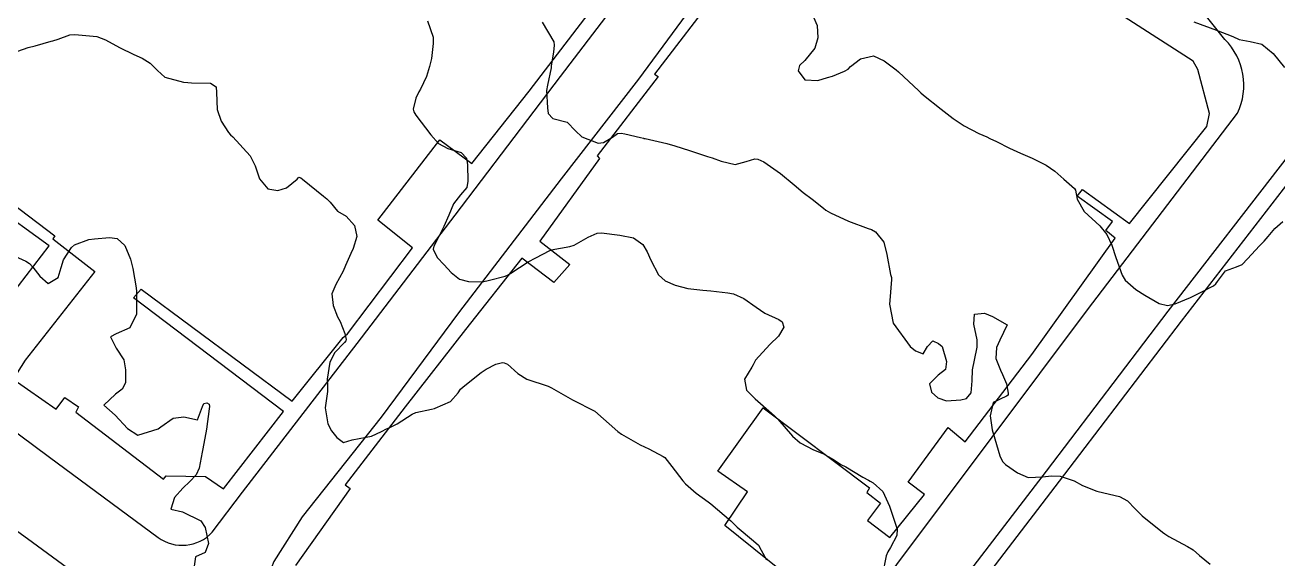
# Model space of a CAD drawing. Header units: metres. Extents: x 292545 to 299085, y 7450245 to 7463078.
# Drawn here: x 297910.9 to 298020.6, y 7452169.2 to 7452215.9 of the extents above; entities that cross this region are included whole.
import ezdxf

# ---------------------------------------------------------------- set-up
doc = ezdxf.new("R2010")
doc.units = ezdxf.units.M
for name, color, linetype in [('Area Verde e Lazer', 94, 'Continuous'), ('Curvas de Nivel 1m', 11, 'Continuous'), ('Curvas de Nivel 5m', 15, 'Continuous'), ('Edificações', 30, 'Continuous'), ('Vias Primárias', 230, 'Continuous')]:
    doc.layers.add(name, color=color, linetype=linetype)

msp = doc.modelspace()

# ---------------------------------------------------------------- linework, layer by layer
at = {"layer": 'Area Verde e Lazer'}
msp.add_lwpolyline([(297985.26, 7452145.01), (298003.13, 7452154.67), (298023.37, 7452165.67), (298043.44, 7452176.82, 0.492846), (298043.05, 7452196.11), (298029.52, 7452204.1, 0.32389), (298022.52, 7452203.45), (298012.08, 7452189.98), (298001.42, 7452175.98), (297991.73, 7452163.32), (297983.65, 7452152.77), (297981.58, 7452149.81, 0.667779)], format="xyb", close=True, dxfattribs=at)
at = {"layer": 'Curvas de Nivel 1m', "flags": 128}
for points, elevation in [([(297946.12, 7452216.28), (297946.6, 7452214.84), (297946.61, 7452214.28), (297946.45, 7452212.97), (297946.29, 7452212.28), (297946.02, 7452211.38), (297945.5, 7452210.29), (297945.36, 7452210.04), (297945.1, 7452209.51), (297944.84, 7452208.54), (297944.9, 7452208.29), (297945.08, 7452208.01), (297946.4, 7452206.28), (297947.06, 7452205.52), (297947.88, 7452205.09), (297949.05, 7452204.73), (297949.51, 7452204.24), (297949.61, 7452203.66), (297949.65, 7452202.23), (297949.56, 7452201.68), (297949, 7452201.03), (297948.39, 7452200.25), (297947.97, 7452199.26), (297947.53, 7452198.26), (297946.95, 7452197.09), (297946.67, 7452196.55), (297946.61, 7452196.27), (297946.94, 7452195.54), (297947.58, 7452194.91), (297948.17, 7452194.25), (297948.91, 7452193.65), (297949.7, 7452193.44), (297950.91, 7452193.42), (297951.55, 7452193.58), (297952.92, 7452193.92), (297953.12, 7452194), (297953.39, 7452194.19), (297954.93, 7452195.18), (297955.58, 7452195.52), (297956.81, 7452196.15), (297956.9, 7452196.2), (297956.94, 7452196.21), (297958.58, 7452196.5), (297958.95, 7452196.64), (297960.18, 7452197.34), (297960.96, 7452197.68), (297961.34, 7452197.72), (297962.96, 7452197.51), (297964.15, 7452197.26), (297964.95, 7452196.68), (297965.33, 7452196.05), (297965.65, 7452195.33), (297966.33, 7452194.04), (297966.91, 7452193.5), (297967.79, 7452193.14), (297968.91, 7452192.84), (297970.22, 7452192.68), (297970.9, 7452192.62), (297972.4, 7452192.47), (297972.9, 7452192.36), (297973.81, 7452191.95), (297974.89, 7452191.19), (297975.65, 7452190.69), (297976.88, 7452190.12), (297977.17, 7452189.91), (297977.31, 7452189.46), (297976.85, 7452188.66), (297976.09, 7452187.92), (297974.83, 7452186.55), (297974.62, 7452186.15), (297974.49, 7452185.94), (297973.86, 7452184.9), (297974.03, 7452183.95), (297974.79, 7452183.18), (297976.23, 7452181.92), (297976.51, 7452181.65), (297976.77, 7452181.39), (297978.07, 7452179.9), (297978.74, 7452179.33), (297979.9, 7452178.72), (297980.73, 7452178.4), (297981.65, 7452177.86), (297982.31, 7452177.44), (297982.72, 7452177.22), (297984.22, 7452176.31), (297984.71, 7452176.06), (297984.86, 7452175.98), (297985.14, 7452175.81), (297985.98, 7452175.08), (297986.55, 7452173.79), (297986.68, 7452173.42), (297987.22, 7452171.78), (297987.21, 7452171.22), (297986.64, 7452170.17), (297986.41, 7452169.79), (297986.26, 7452169.43), (297985.94, 7452167.8)], 697), ([(297956.16, 7452216.16), (297957.16, 7452214.42), (297957.21, 7452214.15), (297957.15, 7452213.53), (297956.94, 7452212.34), (297956.92, 7452212.15), (297956.62, 7452210.65), (297956.54, 7452210.16), (297956.61, 7452208.64), (297956.67, 7452208.15), (297957.08, 7452207.72), (297958.34, 7452207.4), (297959.07, 7452206.65), (297959.62, 7452206.11), (297961.06, 7452205.55), (297961.53, 7452205.62), (297962.3, 7452206.09), (297962.75, 7452206.4), (297963.07, 7452206.44), (297963.38, 7452206.38), (297964.76, 7452206.05), (297965.01, 7452206), (297965.06, 7452205.98), (297965.15, 7452205.96), (297967.06, 7452205.52), (297967.75, 7452205.32), (297969.05, 7452204.91), (297970.63, 7452204.39), (297971.04, 7452204.26), (297971.83, 7452203.97), (297973.03, 7452203.7), (297974.02, 7452203.95), (297974.77, 7452204.2), (297975.04, 7452204.17), (297975.55, 7452203.92), (297977.02, 7452202.91), (297978.21, 7452201.9), (297979.01, 7452201.23), (297979.79, 7452200.67), (297980.79, 7452199.86), (297980.99, 7452199.7), (297981.38, 7452199.47), (297982.98, 7452198.72), (297984.69, 7452198.1), (297984.97, 7452198), (297985.33, 7452197.81), (297986.05, 7452196.9), (297986.32, 7452195.8), (297986.64, 7452194.07), (297986.72, 7452193.79), (297986.74, 7452193.62), (297986.58, 7452191.79), (297986.57, 7452191.47), (297986.87, 7452189.79), (297988.37, 7452187.77), (297988.84, 7452187.37), (297989.49, 7452187.11), (297989.88, 7452187.76), (297990.35, 7452188.26), (297990.85, 7452188.01), (297991.17, 7452187.75), (297991.55, 7452186.46), (297991.46, 7452185.74), (297990.82, 7452185.25), (297990.06, 7452184.5), (297990.22, 7452183.76), (297990.8, 7452183.27), (297991.54, 7452182.99), (297992.79, 7452183.09), (297993.29, 7452183.22), (297993.7, 7452183.71), (297993.78, 7452184.75), (297993.83, 7452185.71), (297993.99, 7452186.55), (297994.23, 7452187.71), (297994.23, 7452188.33), (297993.94, 7452189.71), (297993.99, 7452190.6), (297994.88, 7452190.67), (297995.57, 7452190.38), (297996.87, 7452189.67), (297996.23, 7452188.3), (297995.93, 7452187.68), (297995.87, 7452186.72), (297996.27, 7452185.68), (297996.44, 7452185.3), (297996.81, 7452184.49), (297996.96, 7452183.67), (297996.96, 7452183.51), (297996.8, 7452183.41), (297995.62, 7452182.86), (297995.36, 7452181.69), (297995.54, 7452180.47), (297995.79, 7452179.69), (297996.22, 7452178.19), (297996.46, 7452177.68), (297996.72, 7452177.44), (297997.75, 7452176.7), (297998.71, 7452176.29), (297999.99, 7452176.36), (298000.71, 7452176.45), (298001.49, 7452176.4), (298002.71, 7452175.99), (298003.46, 7452175.59), (298004.7, 7452175.09), (298005.33, 7452174.94), (298006.69, 7452174.63), (298007.4, 7452174.26), (298008.07, 7452173.54), (298008.67, 7452172.95), (298010.46, 7452171.51), (298010.65, 7452171.37), (298011.01, 7452171.14), (298012.64, 7452170.25), (298013.13, 7452169.97), (298013.7, 7452169.47), (298014.62, 7452168.7)], 696), ([(298013.19, 7452216.19), (298015.18, 7452215.46), (298016.63, 7452214.9), (298017.16, 7452214.64), (298018.14, 7452214.45), (298019.16, 7452214.23), (298020.16, 7452213.4), (298021.14, 7452212.17)], 694), ([(297910.25, 7452213.6), (297911.15, 7452213.93), (297911.75, 7452214.09), (297913.16, 7452214.48), (297913.31, 7452214.52), (297913.76, 7452214.66), (297914.78, 7452215.04), (297915.17, 7452215.07), (297915.56, 7452215.04), (297917.17, 7452214.89), (297917.91, 7452214.61), (297919.15, 7452213.92), (297920.4, 7452213.33), (297921.14, 7452212.99), (297921.82, 7452212.57), (297922.47, 7452211.91), (297923.12, 7452211.35), (297924.74, 7452210.91), (297925.12, 7452210.86), (297925.44, 7452210.85), (297927.12, 7452210.82), (297927.61, 7452210.5), (297927.62, 7452209.98), (297927.7, 7452208.5), (297928.05, 7452207.48), (297928.69, 7452206.49), (297928.86, 7452206.28), (297929.06, 7452206.1), (297930.57, 7452204.46), (297931.03, 7452203.57), (297931.39, 7452202.45), (297932.13, 7452201.57), (297933, 7452201.42), (297933.77, 7452201.65), (297934.7, 7452202.41), (297934.85, 7452202.57), (297935.01, 7452202.51), (297935.15, 7452202.41), (297937, 7452200.92), (297937.3, 7452200.69), (297937.58, 7452200.38), (297938.22, 7452199.61), (297938.98, 7452199.17), (297939.73, 7452198.35), (297939.92, 7452197.39), (297939.61, 7452196.35), (297939.4, 7452195.89), (297938.93, 7452194.86), (297938.71, 7452194.36), (297938.09, 7452193.19), (297937.73, 7452192.38), (297937.86, 7452191.36), (297938.24, 7452190.37), (297938.45, 7452189.94), (297938.86, 7452188.91), (297938.98, 7452188.36), (297938.96, 7452188.25), (297938.85, 7452188.11), (297937.99, 7452187.22), (297937.57, 7452186.38), (297937.32, 7452184.89), (297937.34, 7452184.38), (297937.36, 7452183.81), (297937.16, 7452182.38), (297937.37, 7452180.99), (297937.71, 7452180.38), (297938.16, 7452179.78), (297938.74, 7452179.36), (297939.5, 7452179.6), (297940.75, 7452179.81), (297941.19, 7452179.9), (297942.07, 7452180.33), (297942.52, 7452180.56), (297942.76, 7452180.65), (297943.44, 7452180.99), (297944.77, 7452181.85), (297945.08, 7452181.98), (297946.45, 7452182.27), (297946.71, 7452182.33), (297946.77, 7452182.35), (297948.11, 7452182.93), (297948.79, 7452183.71), (297949.01, 7452184.03), (297949.24, 7452184.24), (297950.82, 7452185.48), (297951.25, 7452185.78), (297952.1, 7452186.21), (297952.68, 7452186.35), (297952.82, 7452186.33), (297953.11, 7452186.2), (297954.03, 7452185.39), (297954.81, 7452184.91), (297956.67, 7452184.29), (297956.8, 7452184.24), (297956.97, 7452184.15), (297958.79, 7452183.09), (297960.77, 7452182.1), (297962.76, 7452180.33), (297963.1, 7452180.08), (297964.74, 7452179.16), (297965.48, 7452178.79), (297966.73, 7452178.14), (297966.89, 7452178.03), (297967.5, 7452177.24), (297968.46, 7452176.01), (297968.7, 7452175.74), (297969.62, 7452174.92), (297970.68, 7452174.15), (297970.92, 7452173.98), (297972.66, 7452172.49), (297973.22, 7452171.95), (297974.64, 7452170.76), (297975.08, 7452170.37), (297975.32, 7452169.93), (297975.78, 7452169.08)], 698), ([(297909.98, 7452195.66), (297910.93, 7452195.22), (297911.25, 7452195.02), (297911.56, 7452194.69), (297912.16, 7452193.92), (297912.91, 7452193.26), (297913.78, 7452193.79), (297914.02, 7452194.66), (297914.23, 7452195.35), (297914.94, 7452196.43), (297915.2, 7452196.65), (297916.45, 7452197.13), (297916.95, 7452197.19), (297918.26, 7452197.3), (297918.95, 7452197.2), (297919.62, 7452196.59), (297920.11, 7452195.41), (297920.3, 7452194.59), (297920.6, 7452192.88), (297920.64, 7452192.58), (297920.64, 7452190.81), (297920.62, 7452190.58), (297920.05, 7452189.4), (297918.86, 7452188.86), (297918.35, 7452188.61), (297918.84, 7452187.6), (297919.53, 7452186.59), (297919.68, 7452185.73), (297919.66, 7452184.59), (297919.37, 7452184.02), (297918.79, 7452183.59), (297917.78, 7452182.62), (297918.77, 7452181.76), (297919.84, 7452180.59), (297920.75, 7452180.01), (297922.52, 7452180.55), (297922.65, 7452180.65), (297922.76, 7452180.74), (297923.83, 7452181.48), (297924.77, 7452181.6), (297925.96, 7452181.33), (297926.4, 7452182.51), (297926.53, 7452182.77), (297926.79, 7452182.84), (297927, 7452182.72), (297927.02, 7452182.51), (297926.99, 7452182.29), (297926.75, 7452180.51), (297926.44, 7452178.81), (297926.39, 7452178.51), (297926.13, 7452177.1), (297925.85, 7452176.52), (297925.29, 7452175.93), (297924.69, 7452175.37), (297923.97, 7452174.54), (297923.64, 7452173.51), (297924.67, 7452173.3), (297926.25, 7452172.51), (297926.65, 7452171.92), (297926.92, 7452170.51), (297926.63, 7452169.73), (297925.8, 7452169.34), (297925.68, 7452168.52)], 699)]:
    msp.add_lwpolyline(points, dxfattribs=dict(at, elevation=elevation))
at = {"layer": 'Curvas de Nivel 5m', "elevation": 695, "flags": 128}
msp.add_lwpolyline([(297979.9, 7452216.59), (297980.23, 7452215.87), (297980.27, 7452214.77), (297980.03, 7452213.88), (297979.14, 7452212.8), (297978.68, 7452212.35), (297978.55, 7452211.9), (297979.13, 7452211.11), (297980.29, 7452211.04), (297981.13, 7452211.3), (297981.56, 7452211.43), (297982.63, 7452211.85), (297982.93, 7452212.04), (297983.14, 7452212.26), (297984.03, 7452212.95), (297985.15, 7452213.2), (297986.1, 7452212.76), (297987.13, 7452211.97), (297987.33, 7452211.79), (297989.12, 7452210.15), (297989.31, 7452209.96), (297989.53, 7452209.76), (297991.09, 7452208.54), (297992.14, 7452207.73), (297993.08, 7452207.09), (297994.37, 7452206.41), (297995.07, 7452206.1), (297995.34, 7452205.97), (297995.92, 7452205.69), (297997.05, 7452205.12), (297998.03, 7452204.68), (297999.04, 7452204.25), (298000.26, 7452203.64), (298001.03, 7452203.1), (298001.82, 7452202.42), (298002.74, 7452201.6), (298002.84, 7452201.44), (298003, 7452200.67), (298003.6, 7452199.59), (298004.97, 7452198.32), (298005.58, 7452197.57), (298006.03, 7452196.64), (298006.38, 7452195.56), (298006.92, 7452194.01), (298007.19, 7452193.56), (298008.13, 7452192.76), (298008.9, 7452192.24), (298010.17, 7452191.52), (298010.89, 7452191.36), (298011.56, 7452191.5), (298012.9, 7452192.06), (298013.85, 7452192.52), (298014.91, 7452193.08), (298015.13, 7452193.24), (298015.28, 7452193.46), (298015.98, 7452194.39), (298016.93, 7452194.72), (298017.43, 7452194.94), (298017.89, 7452195.43), (298018.95, 7452196.57), (298019.37, 7452196.99), (298019.7, 7452197.4), (298020.28, 7452198.09), (298020.98, 7452198.69)], dxfattribs=at)
at = {"layer": 'Edificações'}
for points in [[(297971.68, 7452219.04), (297965.99, 7452211.61), (297966.29, 7452211.4), (297960.96, 7452204.44), (297961.18, 7452204.21), (297955.94, 7452196.98), (297958.56, 7452194.93), (297957.16, 7452193.35), (297954.36, 7452195.5), (297949.44, 7452189.24), (297944.14, 7452182.49), (297938.91, 7452175.64), (297939.34, 7452175.34), (297934.54, 7452168.58)], [(297900.59, 7452207.23), (297913.47, 7452197.44), (297913.29, 7452197.18), (297916.97, 7452194.33), (297910.89, 7452186.55), (297909.82, 7452184.91), (297913.6, 7452182.26), (297914.35, 7452183.28), (297915.56, 7452182.48), (297915.31, 7452182.02), (297923, 7452176.14), (297923.24, 7452176.44), (297926.66, 7452176.38), (297928.26, 7452175.31), (297933.49, 7452182.07), (297920.36, 7452192.01), (297921.03, 7452192.77), (297934.27, 7452182.97), (297938.73, 7452188.56), (297939.11, 7452188.88), (297944.79, 7452196.4), (297941.75, 7452198.82), (297947.18, 7452205.84), (297950, 7452203.78), (297955, 7452210.11), (297960.94, 7452217.83)], [(297978.42, 7452167.04), (297972.14, 7452172.08), (297974.13, 7452175.05), (297971.54, 7452176.85), (297975.51, 7452182.39), (297984.82, 7452175.39), (297984.57, 7452174.97), (297985.78, 7452174.05), (297984.63, 7452172.52), (297986.6, 7452171.04), (297989.61, 7452174.79), (297988.19, 7452175.88), (297991.68, 7452180.68), (297993.18, 7452179.4), (297999.03, 7452187.05), (298006.31, 7452197.25), (298005.49, 7452197.9), (298006.09, 7452198.7), (298002.98, 7452200.91), (298003.45, 7452201.51), (298007.57, 7452198.53), (298014.33, 7452207.02), (298014.58, 7452208.16), (298013.54, 7452212.02), (298013.14, 7452212.73), (298007.1, 7452216.62)]]:
    msp.add_lwpolyline(points, dxfattribs=at)
msp.add_lwpolyline([(297912.97, 7452196.57), (297902.96, 7452203.82), (297898.49, 7452197.95), (297902.91, 7452194.5), (297902.32, 7452193.72), (297902.26, 7452193.05), (297906.63, 7452189.7), (297907.36, 7452189.8), (297907.93, 7452190.67), (297908.26, 7452190.44)], close=True, dxfattribs=at)
at = {"layer": 'Vias Primárias'}
for points in [[(297929.9, 7452175.02), (297939.94, 7452188.03), (297948.53, 7452199.26), (297957.75, 7452211.38), (297968.22, 7452225.14), (297975.74, 7452235.38, 0.398426), (297975, 7452241.23), (297973.27, 7452244.75), (297956.82, 7452255.47), (297950.41, 7452259.76), (297945.05, 7452260.1, 0.178233), (297938.87, 7452258.26), (297930.67, 7452247.8), (297923.24, 7452238.24), (297915.26, 7452227.71), (297908, 7452217.76)], [(297970.23, 7452147.04), (297983.02, 7452163.1), (298003.9, 7452190.97), (298017.03, 7452208.19, 0.314894), (298015.93, 7452214.64), (298011.68, 7452219.98), (297997.69, 7452229.05), (297991.83, 7452232.82), (297986.04, 7452233.92, 0.273294), (297980.28, 7452231.94), (297973.02, 7452222.62), (297964.59, 7452211.15), (297957.81, 7452202.44), (297948.81, 7452190.71), (297942.06, 7452181.58), (297935.12, 7452172.85), (297932.65, 7452168.95, 0.37071), (297935.12, 7452161.16), (297952.09, 7452148.1), (297959.06, 7452142.25, 0.433002), (297967.34, 7452143.24), (297970.23, 7452147.04)], [(297985.82, 7452143.65), (298003.82, 7452153.38), (298024.07, 7452164.39), (298044.25, 7452175.6, 0.497478), (298043.85, 7452197.33), (298030.26, 7452205.36, 0.329396), (298021.45, 7452204.45), (298010.92, 7452190.86), (298000.26, 7452176.86), (297990.57, 7452164.21), (297982.47, 7452153.64), (297980.35, 7452150.6, 0.687642), (297985.82, 7452143.65, -1.682442)], [(297901.58, 7452186.55), (297913.01, 7452178.06), (297922.52, 7452171.05, 0.382685), (297927.25, 7452171.5), (297929.9, 7452175.02)]]:
    msp.add_lwpolyline(points, format="xyb", dxfattribs=at)
msp.add_lwpolyline([(298145.63, 7451892.69), (298127.67, 7451924.49), (298111.13, 7451953.84), (298103.62, 7451966.89), (298096.8, 7451976.61), (298081.52, 7451996.56), (298067.52, 7452014.9), (298050.54, 7452037.1), (298040.69, 7452049.1), (298026.38, 7452064.95), (298009.46, 7452083.82), (297998.77, 7452096.24), (297985.71, 7452108.3), (297973.48, 7452119.64), (297954.9, 7452136.5), (297943.26, 7452146.12), (297934.38, 7452153.14), (297922.14, 7452162.8), (297911.08, 7452170.91), (297898.97, 7452179.7)], dxfattribs=at)

doc.saveas('drawing.dxf')
